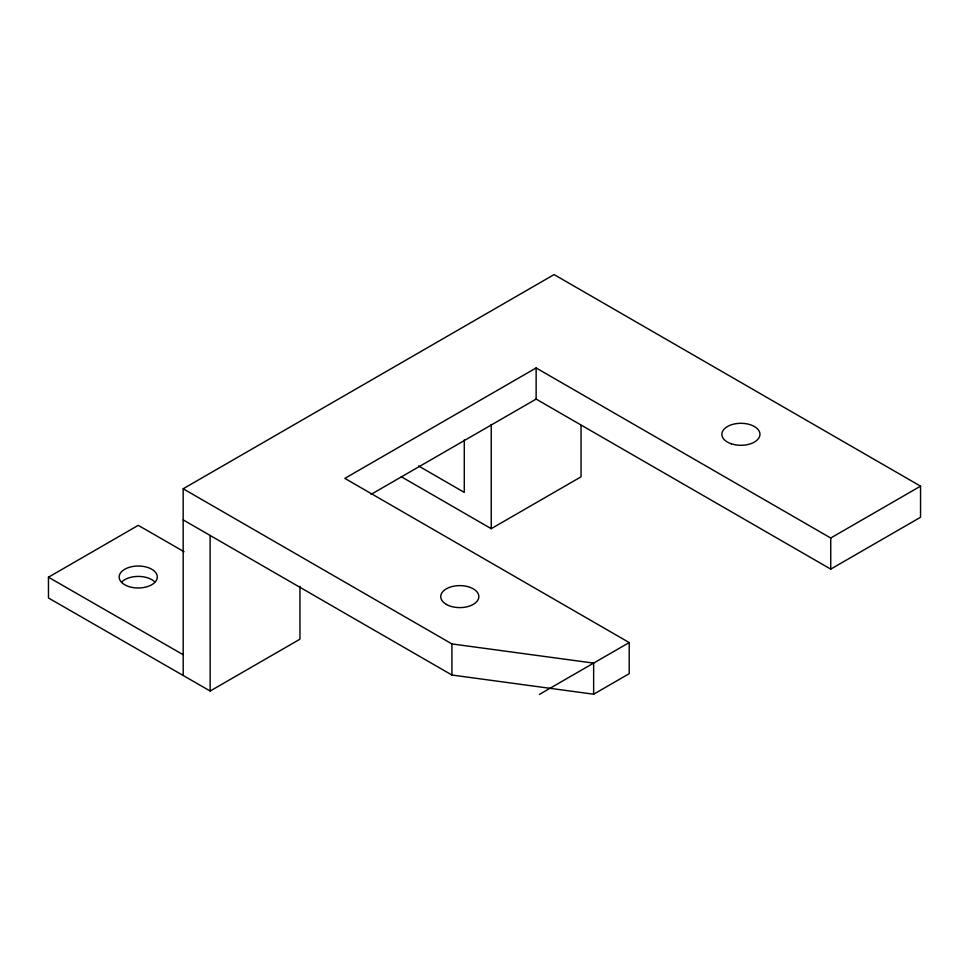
<?xml version="1.0" encoding="UTF-8"?>
<svg xmlns="http://www.w3.org/2000/svg" width="969" height="969" viewBox="0 0 969 969"><rect width="100%" height="100%" fill="white"/><g stroke="black" fill="none" stroke-linecap="round" stroke-linejoin="round"><path stroke-width="1.45" d="M536.136 399.095L536.136 367.954L830.736 538.013L920.55 486.159L920.55 517.264L830.736 569.118L536.136 399.095L371.03 494.396M299.942 586.318L299.954 639.189L210.152 691.03L183.202 675.49L183.165 488.776L554.098 274.59L920.55 486.159M183.202 675.49L48.486 597.994L48.45 577.209L138.252 525.355L184.037 551.688M536.136 367.954L344.831 478.383L629.208 642.568L629.22 673.673L593.646 694.216L451.929 675.03L183.165 519.893M401.275 476.736L491.235 528.674L581.049 476.821L581.049 425.476M539.406 694.41L629.208 642.568M183.165 488.776L451.917 643.925L593.646 663.111L593.646 694.216M48.45 577.209L183.177 654.705M418.511 465.944L464.284 492.385L464.284 439.974M210.103 535.433L210.152 691.03M830.736 538.013L830.736 569.118M491.235 424.458L491.235 528.674M451.917 643.925L451.929 675.03M121.755 581.921A19.053 10.974 -0.1 0 1 154.749 581.884M446.467 604.474A19.053 10.998 0 0 0 478.25 599.339A19.053 10.998 0 0 0 454.643 586.027A19.053 10.998 0 0 0 446.467 604.474M128.707 586.524A19.053 10.974 -0.1 0 0 157.293 576.991A19.053 10.974 -0.1 0 0 128.707 567.507A19.053 10.974 -0.1 0 0 128.707 586.524M731.389 443.826A19.053 10.998 0 0 0 759.962 434.306A19.053 10.998 0 0 0 731.389 424.773A19.053 10.998 0 0 0 731.389 443.826"/></g></svg>
